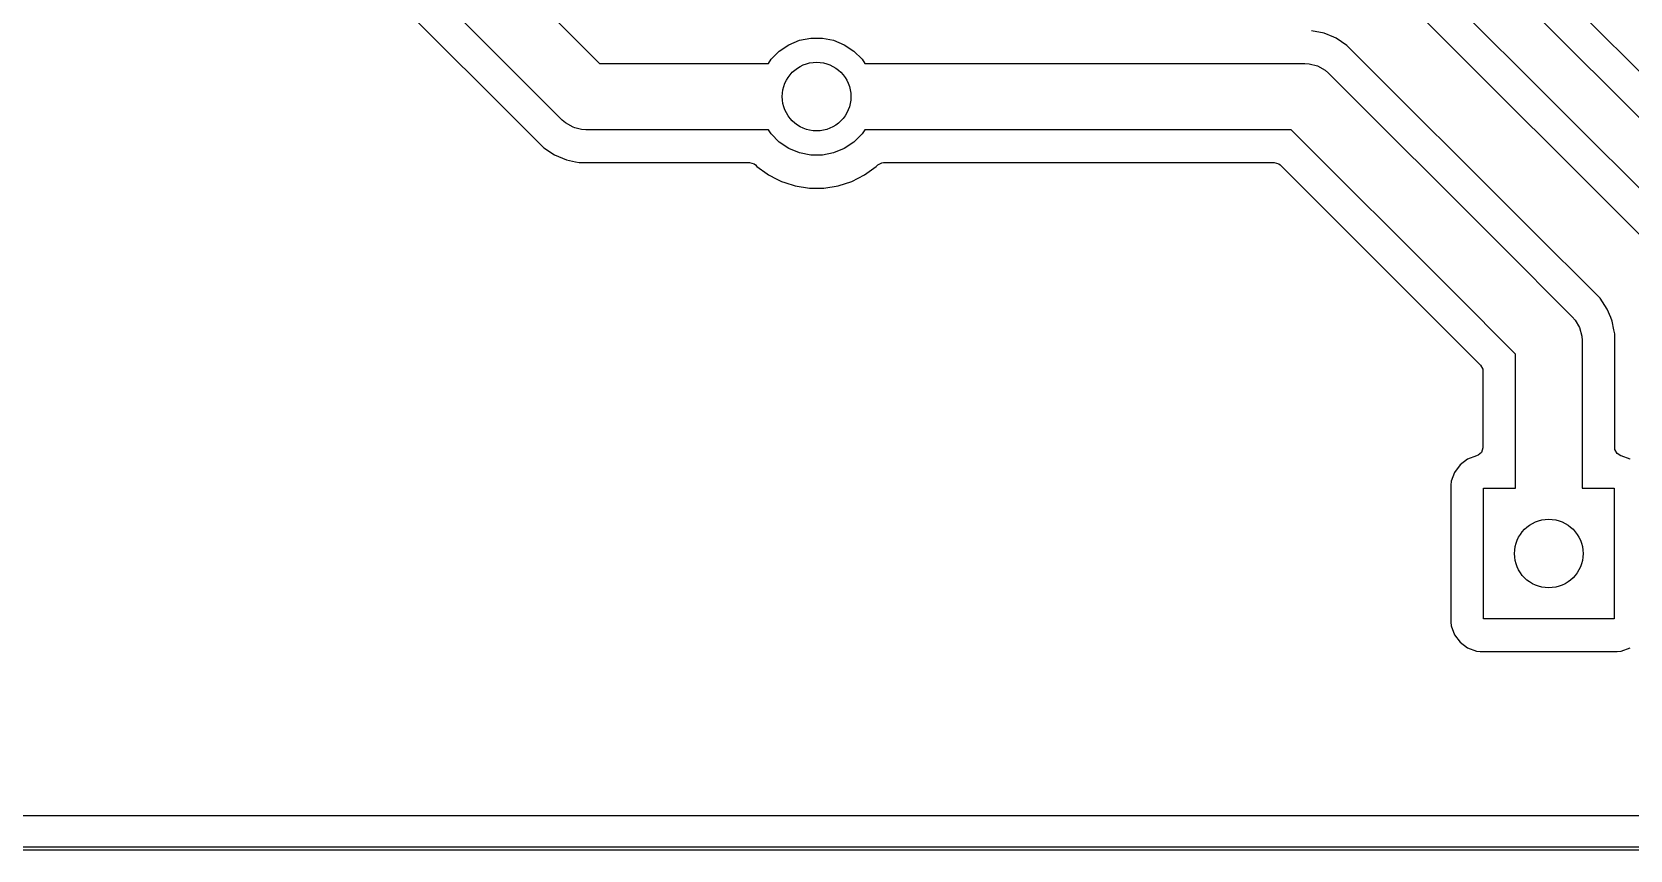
# Model space of a CAD drawing. Extents: x 101.7 to 181.8, y -136.4 to -71.3.
# Drawn here: x 132.9 to 157.34, y -136.4 to -123.88 of the extents above; entities that cross this region are included whole.
import ezdxf

# ---------------------------------------------------------------- set-up
doc = ezdxf.new("R2010")
doc.units = 0
doc.layers.add('BLACK', color=7, linetype='CONTINUOUS')

msp = doc.modelspace()

# ---------------------------------------------------------------- linework, layer by layer
at = {"layer": 'BLACK', "linetype": 'CONTINUOUS'}
for p, q in [((135.508, -118.289579), (141.580421, -124.362)), ((141.010789, -125.22921), (134.64079, -118.85921)), ((134.216649, -119.142884), (140.586647, -125.512881)), ((161.864701, -128.86807), (153.917819, -120.921188)), ((153.381, -121.092184), (161.449408, -129.160592)), ((160.799, -129.587816), (152.730592, -121.519408)), ((152.315296, -121.811927), (160.262181, -129.758811)), ((152.664161, -123.900254), (152.469333, -123.8615)), ((152.664169, -123.900256), (152.664161, -123.900254)), ((152.811334, -123.961214), (152.664169, -123.900256)), ((144.329046, -124.174291), (144.475743, -124.076271)), ((144.475743, -124.076271), (144.638744, -124.008754)), ((144.638744, -124.008754), (144.811785, -123.974334)), ((144.811785, -123.974334), (144.988215, -123.974334)), ((144.988215, -123.974334), (145.161256, -124.008754)), ((145.161256, -124.008754), (145.324257, -124.076271)), ((145.324257, -124.076271), (145.470954, -124.174291)), ((152.811335, -123.961214), (152.811334, -123.961214)), ((152.847697, -123.976275), (152.811335, -123.961214)), ((152.84771, -123.976282), (152.847697, -123.976275)), ((153.01288, -124.086646), (152.84771, -123.976282)), ((153.012884, -124.086649), (153.01288, -124.086646)), ((155.787674, -126.861438), (153.012884, -124.086649)), ((141.580421, -124.362), (144.162226, -124.362)), ((144.162226, -124.362), (144.204291, -124.299046)), ((144.204291, -124.299046), (144.329046, -124.174291)), ((145.470954, -124.174291), (145.595709, -124.299046)), ((145.595709, -124.299046), (145.637774, -124.362)), ((145.637774, -124.362), (152.37, -124.362)), ((152.37, -124.362), (152.436307, -124.366346)), ((152.436307, -124.366346), (152.564403, -124.400669)), ((152.564403, -124.400669), (152.679251, -124.466977)), ((152.679251, -124.466977), (152.72921, -124.51079)), ((152.72921, -124.51079), (155.35921, -127.14079)), ((141.060749, -125.273023), (141.010789, -125.22921)), ((141.175596, -125.339331), (141.060749, -125.273023)), ((141.202665, -125.346584), (141.175596, -125.339331)), ((141.303693, -125.373654), (141.202665, -125.346584)), ((141.37, -125.378), (141.303693, -125.373654)), ((144.162226, -125.378), (141.37, -125.378)), ((144.204291, -125.440954), (144.162226, -125.378)), ((145.637774, -125.378), (145.595709, -125.440954)), ((152.15958, -125.378), (145.637774, -125.378)), ((154.64079, -127.85921), (152.15958, -125.378)), ((140.586647, -125.512881), (140.671709, -125.597943)), ((140.671709, -125.597943), (140.72712, -125.653354)), ((144.329046, -125.565709), (144.204291, -125.440954)), ((144.475743, -125.663729), (144.329046, -125.565709)), ((145.470954, -125.565709), (145.324257, -125.663729)), ((145.595709, -125.440954), (145.470954, -125.565709)), ((140.72712, -125.653354), (140.892289, -125.763717)), ((140.892289, -125.763717), (140.892295, -125.76372)), ((140.892295, -125.76372), (140.892296, -125.763721)), ((140.892296, -125.763721), (141.075831, -125.839744)), ((141.075831, -125.839744), (141.213415, -125.867111)), ((141.213415, -125.867111), (141.270666, -125.878499)), ((141.270666, -125.878499), (141.27067, -125.8785)), ((141.27067, -125.8785), (141.270671, -125.8785)), ((141.270671, -125.8785), (143.876531, -125.8785)), ((143.876531, -125.8785), (143.94357, -125.898185)), ((144.638744, -125.731246), (144.475743, -125.663729)), ((144.811785, -125.765666), (144.638744, -125.731246)), ((144.988215, -125.765666), (144.811785, -125.765666)), ((145.161256, -125.731246), (144.988215, -125.765666)), ((145.324257, -125.663729), (145.161256, -125.731246)), ((145.835788, -125.914819), (145.897111, -125.881334)), ((145.897111, -125.881334), (145.923469, -125.8785)), ((145.923469, -125.8785), (151.900904, -125.8785)), ((151.900904, -125.8785), (151.967943, -125.898185)), ((143.94357, -125.898185), (143.964212, -125.914819)), ((143.964212, -125.914819), (143.987636, -125.938243)), ((143.987636, -125.938243), (143.987641, -125.938247)), ((143.987641, -125.938247), (144.143192, -126.05126)), ((144.143192, -126.05126), (144.165978, -126.067815)), ((144.165978, -126.067815), (144.290799, -126.131415)), ((145.437606, -126.167895), (145.634022, -126.067815)), ((145.634022, -126.067815), (145.812365, -125.938242)), ((145.812365, -125.938242), (145.835788, -125.914819)), ((151.967943, -125.898185), (151.988585, -125.914819)), ((151.988585, -125.914819), (154.361438, -128.287674)), ((144.290799, -126.131415), (144.362393, -126.167895)), ((144.362393, -126.167895), (144.362396, -126.167896)), ((144.362396, -126.167896), (144.412456, -126.184161)), ((144.412456, -126.184161), (144.572049, -126.236015)), ((144.572049, -126.236015), (144.789778, -126.2705)), ((144.789778, -126.2705), (144.789779, -126.2705)), ((144.789779, -126.2705), (145.010221, -126.2705)), ((145.010221, -126.2705), (145.010222, -126.2705)), ((145.010222, -126.2705), (145.227951, -126.236015)), ((145.227951, -126.236015), (145.437606, -126.167895)), ((155.787694, -126.86146), (155.787674, -126.861438)), ((156.88335, -127.957115), (155.787694, -126.86146)), ((155.35921, -127.14079), (156.45921, -128.24079)), ((155.592, -128.81042), (154.64079, -127.85921)), ((156.883353, -127.957119), (156.88335, -127.957115)), ((156.993722, -128.122296), (156.883353, -127.957119)), ((154.361438, -128.287674), (154.36146, -128.287694)), ((154.36146, -128.287694), (155.055181, -128.981415)), ((156.45921, -128.24079), (156.503023, -128.290749)), ((156.503023, -128.290749), (156.569331, -128.405597)), ((157.047477, -128.252075), (156.993722, -128.122296)), ((157.069744, -128.305831), (157.047477, -128.252075)), ((157.096085, -128.438255), (157.069744, -128.305831)), ((156.569331, -128.405597), (156.603654, -128.533693)), ((156.603654, -128.533693), (156.608, -128.6)), ((157.108499, -128.500666), (157.096085, -128.438255)), ((157.1085, -128.50067), (157.108499, -128.500666)), ((157.1085, -130.246905), (157.1085, -128.50067)), ((155.592, -130.8625), (155.592, -128.81042)), ((156.608, -128.6), (156.608, -130.8625)), ((155.055181, -128.981415), (155.088666, -129.042738)), ((155.088666, -129.042738), (155.0915, -129.069096)), ((155.0915, -129.069096), (155.0915, -130.246905)), ((155.0915, -130.246905), (155.071815, -130.313944)), ((157.110882, -130.271093), (157.1085, -130.246905)), ((157.143266, -130.333005), (157.110882, -130.271093)), ((154.742452, -130.504955), (154.656206, -130.620164)), ((154.742455, -130.504952), (154.742452, -130.504955)), ((154.857664, -130.418706), (154.742455, -130.504952)), ((154.857671, -130.418702), (154.857664, -130.418706)), ((154.992516, -130.368409), (154.857671, -130.418702)), ((154.99602, -130.367581), (154.992516, -130.368409)), ((155.019011, -130.359699), (154.99602, -130.367581)), ((155.071815, -130.313944), (155.019011, -130.359699)), ((157.200295, -130.365482), (157.143266, -130.333005)), ((157.200215, -130.365698), (157.200295, -130.365482)), ((157.201543, -130.366193), (157.200215, -130.365698)), ((157.20398, -130.367581), (157.201543, -130.366193)), ((157.207483, -130.368409), (157.20398, -130.367581)), ((157.342328, -130.418702), (157.207483, -130.368409)), ((157.342335, -130.418706), (157.342328, -130.418702)), ((154.605908, -130.755017), (154.599501, -130.814616)), ((154.656202, -130.620171), (154.605908, -130.755017)), ((154.656206, -130.620164), (154.656202, -130.620171)), ((154.599501, -130.814616), (154.5995, -130.814635)), ((154.5995, -130.814635), (154.5995, -132.91037)), ((155.1, -132.8625), (155.1, -130.8625)), ((155.1, -130.8625), (155.592, -130.8625)), ((156.608, -130.8625), (157.1, -130.8625)), ((157.1, -130.8625), (157.1, -132.8625)), ((154.5995, -132.91037), (154.599501, -132.910376)), ((154.599501, -132.910376), (154.605908, -132.969983)), ((154.605908, -132.969983), (154.656202, -133.104828)), ((157.1, -132.8625), (155.1, -132.8625)), ((154.656202, -133.104828), (154.656206, -133.104835)), ((154.656206, -133.104835), (154.742452, -133.220044)), ((154.742452, -133.220044), (154.742455, -133.220047)), ((154.742455, -133.220047), (154.857664, -133.306293)), ((154.857664, -133.306293), (154.857671, -133.306297)), ((154.857671, -133.306297), (154.992517, -133.356591)), ((154.992517, -133.356591), (154.992516, -133.356591)), ((154.992516, -133.356591), (154.999444, -133.357335)), ((154.999444, -133.357335), (155.052127, -133.363)), ((155.052127, -133.363), (157.147872, -133.362999)), ((157.147872, -133.362999), (157.207483, -133.356591)), ((157.207483, -133.356591), (157.342331, -133.306296)), ((181.1255, -135.8745), (102.3745, -135.8745)), ((101.775, -136.35), (181.725, -136.35)), ((181.75, -136.4), (101.75, -136.4))]:
    msp.add_line(p, q, dxfattribs=at)
at = {"layer": 'BLACK'}
for centre in [(144.9, -124.87), (144.9, -124.87), (156.1, -131.8625), (156.1, -131.8625)]:
    msp.add_circle(centre, 0.525, dxfattribs=at)
at = {"layer": 'WHITE'}
for centre in [(144.9, -124.87), (156.1, -131.8625)]:
    msp.add_circle(centre, 0.525, dxfattribs=at)

doc.saveas('drawing.dxf')
